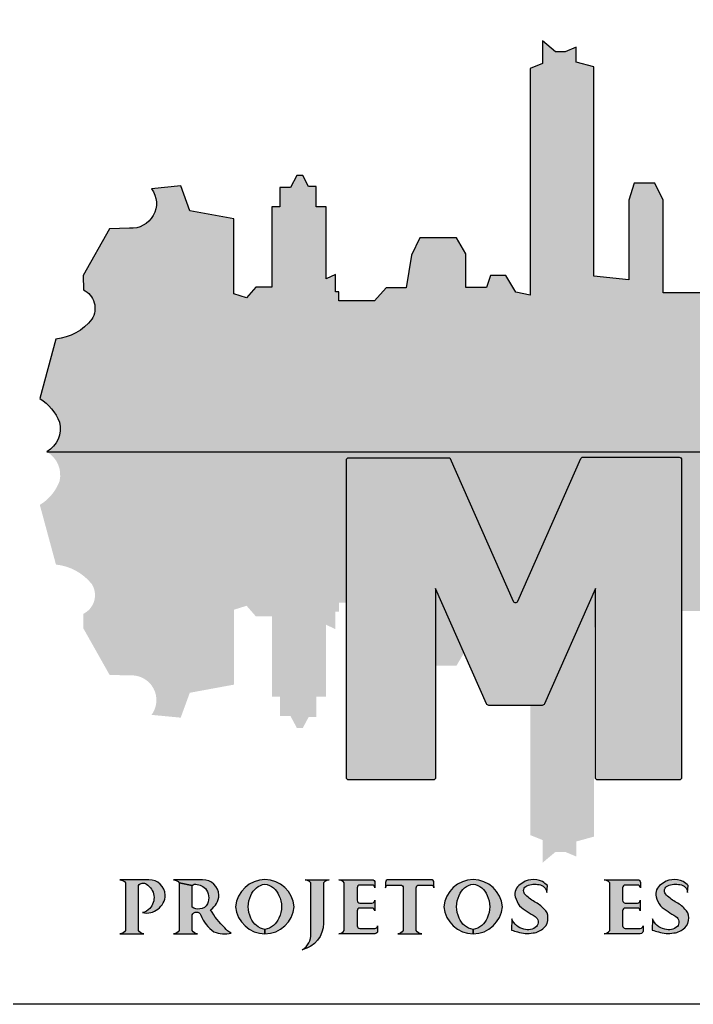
# Model space of a CAD drawing. Extents: x -1.9 to 86, y -1.6 to 60.9.
# Drawn here: x 70.339 to 72.332, y 7.039 to 9.951 of the extents above; entities that cross this region are included whole.
import ezdxf
from ezdxf.enums import TextEntityAlignment as Align

# ---------------------------------------------------------------- set-up
doc = ezdxf.new("R2010")
doc.units = 0
doc.header["$MEASUREMENT"] = 0
doc.layers.get('0').update_dxf_attribs({"linetype": 'CONTINUOUS'})
for name, color, linetype in [('ARQ_CAR', 7, 'CONTINUOUS'), ('ARQ_CAR-TXT', 7, 'CONTINUOUS'), ('ARQ_TXT-2', 2, 'CONTINUOUS'), ('ARQ_TXT-4', 4, 'CONTINUOUS'), ('ARQ_VISTA 0', 251, 'CONTINUOUS'), ('H7', 1, 'CONTINUOUS'), ('ver', 20, 'CONTINUOUS')]:
    doc.layers.add(name, color=color, linetype=linetype)
doc.styles.add('01-MILLEU', font='GOTHIC.TTF')

# ---------------------------------------------------------------- blocks, each defined once
blk = doc.blocks.new('SELO METROCASA - EXECUTIVO')
at = {"layer": 'ARQ_CAR', "color": 5}
blk.add_lwpolyline([(0, 59.99999999994543), (-175, 59.99999999994542)], dxfattribs=at)
at = {"layer": 'ARQ_CAR-TXT', "color": 4, "style": '01-MILLEU'}
blk.add_attdef('ASSUNTO.DO.PROJETO', (-163.5403751093654, 18.20899999997266), '', height=3.691451246442872, dxfattribs=at)
at = {"layer": 'ARQ_TXT-2', "style": '01-MILLEU'}
for tag, p, height in [('DESCRIÇÃO.DA.REVISÃO_0', (-131.2403025830235, 156.4870554480729), 2), ('MC_XXX-XX', (-33.89999999985446, 82.80000000004092), 1.5), ('RESPONSÁVEL', (-33.99999999985448, 73.46000000005034), 1.5), ('COORDENADOR', (-33.99999999985448, 63.46000000005944), 1.5), ('XXX-XX', (-33.89999999985446, 51.19999999995453), 3.65), ('DISCIPLINA', (-33.89999999985446, 41.19999999996362), 3.65), ('OBRA', (-164.0087502187439, 39.31416704031011), 3), ('ENDEREÇO', (-164.0087502187439, 34.81416704031011), 3), ('ESCALA', (-155.5087502187439, 2.699999999999996), 2)]:
    blk.add_attdef(tag, p, '', height=height, dxfattribs=at)
for tag, p in [('N_REV0', (-169.7384224560608, 157.5440678589604)), ('R_DES', (-155.8362915799234, 157.4870554480729)), ('DATA_0', (-140.1637954612883, 157.4870554480729))]:
    blk.add_attdef(tag, text='', height=2, dxfattribs=at).set_placement(p, align=Align.MIDDLE_CENTER)
blk.add_attdef('DCP', text='', height=3.237200152157276, dxfattribs=at).set_placement((-23.61815879345405, 17.17673637628295), align=Align.MIDDLE_LEFT)
blk.add_attdef('DES', text='', height=2.988184755837485, dxfattribs=at).set_placement((-19.84147915505966, 12.19339888899008), align=Align.MIDDLE)
at = {"layer": 'ARQ_TXT-4', "style": '01-MILLEU'}
blk.add_attdef('CLIENTE', (-164.5087502187439, 45.79695220924827), '', height=5, dxfattribs=at)
at = {"layer": 'ARQ_VISTA 0', "style": '01-MILLEU'}
blk.add_attdef('LOGO', (-164.5087502187439, 77.38317315033532), '', height=5, dxfattribs=at)

msp = doc.modelspace()

# ---------------------------------------------------------------- hatches: boundary and pattern name
h = msp.add_hatch(color=256)
h.set_gradient(color1=(255, 255, 255), color2=(91, 91, 91), tint=1, name='CURVED')
h.paths.add_polyline_path([(71.65370506667804, 8.078750033687825), (71.56953260768213, 8.269064685329582), (71.56953260768213, 8.040506482971765), (71.63128575641812, 8.040506482971765)], flags=17)
edge = h.paths.add_edge_path()
edge.add_line((72.04249398268539, 8.154641029698737), (72.04249398268539, 8.269064685329809))
edge.add_line((72.04249398268539, 8.269064685329582), (71.89159603922653, 7.927883141088628))
edge.add_arc((71.8847963092413, 7.930890529056128), 0.007435099881939786, 270, 336.1411279704151, ccw=False)
edge.add_line((71.8847963092413, 7.923455429173615), (71.84989900765649, 7.923455429173615))
edge.add_line((71.84989900765603, 7.923455429173615), (71.84989900765603, 7.53961554386116))
edge.add_line((71.84989900765603, 7.539615543861615), (71.88629438548568, 7.525169688075508))
edge.add_line((71.88629438548614, 7.525169688075508), (71.88629438548614, 7.458066133708385))
edge.add_line((71.88629438548614, 7.458066133708613), (71.92460966462303, 7.490129077722727))
edge.add_line((71.92460966462349, 7.490129077722045), (71.9530842105365, 7.490129077722045))
edge.add_line((71.95308421053605, 7.490129077722045), (71.98588404153278, 7.476439257413645))
edge.add_line((71.98588404153278, 7.476439257413872), (71.98588404153278, 7.52075095056513))
edge.add_line((71.98588404153278, 7.520750950564903), (72.03806601676396, 7.535161279088257))
edge.add_line((72.03806601676305, 7.535161279088712), (72.03806601676305, 8.15349669948047))
edge.add_line((72.03806601676305, 8.15349669948047), (72.04249398268493, 8.154641029698737))
edge = h.paths.add_edge_path(flags=17)
edge.add_arc((72.83558751000291, 8.002491725828364), 0.1014001564731682, 28.79111662675934, 64.88071122991677)
edge.add_line((72.8786323084665, 8.094302057807013), (72.88986045471992, 8.051327846323616))
edge.add_line((72.88986045471901, 8.051327846323616), (72.92445271729875, 8.051327846323616))
edge = h.paths.add_edge_path()
edge.add_line((72.3935006539169, 8.20277016626757), (72.3935006539169, 8.649383009992349))
edge.add_line((72.3935006539169, 8.649383009992349), (72.65933297553292, 8.459017973550331))
edge.add_line((72.65933297553292, 8.459017973550559), (72.65933297553292, 8.299227389865578))
edge.add_arc((72.66676807541498, 8.299227389865578), 0.007435099881940207, 180, 270)
edge.add_line((72.66676807541498, 8.291792289983746), (72.78904465758805, 8.291792289983746))
edge.add_arc((72.79022595421301, 8.379475778725705), 0.08769144576129384, 269.2281418382186, 450.3257853274533)
edge.add_line((72.78972734100452, 8.467165806919198), (72.66676807541589, 8.467165806919198))
edge.add_arc((72.66676807541498, 8.459730707037366), 0.007435099881940207, 90, 180)
edge.add_line((72.65933297553292, 8.459730707037366), (72.3935006539169, 8.650095743479383))
edge.add_arc((72.40093575379987, 8.650095743479383), 0.007435099881940207, 90, 180, ccw=False)
edge.add_line((72.40093575379987, 8.657530843360988), (72.88036943452616, 8.657530843360988))
edge.add_arc((72.88327499698843, 8.313719664193755), 0.3438234564622648, 56.65671037308363, 90.4841974699915, ccw=False)
edge.add_arc((72.92928575893356, 8.426598486547633), 0.2254746008920237, -4.873497589609713, 50.6468058414215, ccw=False)
edge.add_arc((72.94173759853138, 8.422984804238482), 0.2127759682980724, 297.7002908840801, 355.8112263864524, ccw=False)
edge.add_arc((73.27180748671671, 8.62392025791975), 0.4527803385749835, 239.3003060874027, 247.7311382111136)
edge.add_arc((72.9770617712189, 8.001232085458938), 0.2380208373245867, 22.985379362345725, 58.83885732105989, ccw=False)
edge.add_line((73.1961848321931, 8.094178323414567), (73.23196479210955, 8.094178323414567))
edge.add_line((73.2319647921091, 8.094178323414567), (73.2445683242855, 8.191200540737341))
edge.add_line((73.2445683242855, 8.191200540737569), (73.30151766366643, 8.19863509944345))
edge.add_line((73.30151766366689, 8.198635099443678), (73.30151766366689, 8.12311738642326))
edge.add_line((73.30151766366689, 8.123117386423488), (73.34835486676693, 8.013196583083086))
edge.add_line((73.34835486676647, 8.013196583082859), (73.41348244092441, 8.124241175600005))
edge.add_line((73.41348244092532, 8.124241175600233), (73.41348244092532, 8.249644968037742))
edge.add_line((73.41348244092532, 8.249644968037288), (73.52745571633213, 8.249644968037288))
edge.add_line((73.52745571633167, 8.249644968037288), (73.52745571633167, 8.03033336899513))
edge.add_line((73.52745571633167, 8.030333368995358), (73.65310914288429, 8.021313549888433))
edge.add_line((73.65310914288429, 8.021313549888433), (73.65310914288429, 8.204125512179658))
edge.add_line((73.65310914288429, 8.204125512180113), (73.77453350082178, 8.204125512180113))
edge.add_line((73.77453350082178, 8.204125512180113), (73.77453350082178, 8.158972222516482))
edge.add_line((73.77453350082178, 8.158972222516255), (73.81180863537529, 8.158972222516255))
edge.add_line((73.81180863537574, 8.158972222516255), (73.81180863537574, 8.201497370605708))
edge.add_line((73.81180863537574, 8.20149737060548), (73.88824147953446, 8.20149737060548))
edge.add_line((73.88824147953446, 8.20149737060548), (73.90268030371234, 8.283490515721965))
edge.add_line((73.90268030371234, 8.283490515722193), (73.96271517155546, 8.283490515722193))
edge.add_line((73.96271517155455, 8.283490515722193), (73.97139949175252, 8.232920276475639))
edge.add_line((73.97139949175343, 8.232920276475639), (73.98461473291817, 8.232920276475639))
edge.add_line((73.98461473291727, 8.232920276475639), (73.97781835146779, 8.285377456777283))
edge.add_line((73.9778183514687, 8.285377456777738), (74.07439030918803, 8.343304740702493))
edge.add_line((74.07439030918758, 8.343304740702266), (74.10061639341038, 8.424856395258772))
edge.add_line((74.10061639341038, 8.424856395258772), (74.10061639341038, 8.55715307881475))
edge.add_arc((74.12838214469647, 8.615272088791258), 0.06441083965582263, 115.5479368449065, 244.4643475700548, ccw=False)
edge.add_line((74.10060393312969, 8.673385144357795), (70.41904143312976, 8.673385144357795))
edge.add_arc((70.3793411286616, 8.604708459776717), 0.07932591745437188, -13.735721130798993, 59.9688479829353, ccw=False)
edge.add_arc((70.32476759506798, 8.636675853096918), 0.1410943101645076, 301.3760795084615, 338.8959344118896, ccw=False)
edge.add_line((70.39822880429037, 8.51621401224908), (70.44597717569567, 8.339879069559188))
edge.add_arc((70.43018065184614, 8.184672805335381), 0.1560080594711831, 38.356784728823584, 84.1885831267299, ccw=False)
edge.add_arc((70.49996393748879, 8.249437164703991), 0.06155306664482096, -63.662093375288975, 31.375701434723908, ccw=False)
edge.add_line((70.5272728298738, 8.194273731072386), (70.52674883795734, 8.151775077890775))
edge.add_line((70.52674883795689, 8.151775077891003), (70.6046741926335, 8.013554045371862))
edge.add_line((70.60467419263486, 8.013554045371635), (70.6639413091726, 8.011908569271341))
edge.add_arc((70.67012157736153, 7.938972363115923), 0.0731975811294393, -36.624065952300384, 94.84340274656921, ccw=False)
edge.add_line((70.72886753840484, 7.895305465535799), (70.81514573681815, 7.887066425084882))
edge.add_line((70.81514573681861, 7.887066425085337), (70.84207331006164, 7.960668457739089))
edge.add_line((70.84207331006164, 7.960668457739089), (70.97255901482148, 7.984715323614878))
edge.add_line((70.97255901482148, 7.984715323614651), (70.97255901482148, 8.206212095649121))
edge.add_line((70.97255901482148, 8.206212095649803), (71.01016067473128, 8.217935216472156))
edge.add_line((71.01016067473219, 8.217935216471474), (71.03772801322393, 8.186545046045254))
edge.add_line((71.03772801322256, 8.186545046045254), (71.08518575478101, 8.186545046045254))
edge.add_line((71.08518575478192, 8.186545046045254), (71.08518575478192, 7.949257199498575))
edge.add_line((71.08518575478192, 7.949257199498575), (71.10886837399093, 7.949257199498575))
edge.add_line((71.10886837399048, 7.949257199498575), (71.10886837399048, 7.891596068965569))
edge.add_line((71.10886837399048, 7.891596068965569), (71.14016703003571, 7.891596068965569))
edge.add_line((71.14016703003571, 7.891596068965569), (71.15916986506326, 7.856402565477552))
edge.add_line((71.15916986506372, 7.856402565477552), (71.17649592595907, 7.856402565477552))
edge.add_line((71.17649592595862, 7.856402565477552), (71.19382198685398, 7.888802936375001))
edge.add_line((71.19382198685534, 7.888802936374773), (71.21617820510991, 7.888802936374773))
edge.add_line((71.21617820510946, 7.888802936374773), (71.21617820510946, 7.949257199498348))
edge.add_line((71.21617820510946, 7.949257199498575), (71.24524127233698, 7.949257199498575))
edge.add_line((71.24524127233698, 7.949257199498575), (71.24524127233698, 8.161887757201399))
edge.add_line((71.24524127233698, 8.161887757201626), (71.27306169479797, 8.148910069651734))
edge.add_line((71.27306169479752, 8.148910069651507), (71.27306169479752, 8.200119471177018))
edge.add_line((71.27306169479752, 8.200119471177018), (71.2835893938014, 8.200119471177018))
edge.add_line((71.28358939380186, 8.200119471177018), (71.28358939380186, 8.226806412283864))
edge.add_line((71.28358939380186, 8.226806412283864), (71.30545570024478, 8.226806412283864))
edge.add_line((71.30545570024432, 8.226806412283864), (71.30545570024432, 8.648529368911355))
edge.add_arc((71.31289080012638, 8.648529368911582), 0.007435099881940207, 90, 180, ccw=False)
edge.add_line((71.31289080012638, 8.655964468793641), (71.61154992817873, 8.655964468793641))
edge.add_line((71.61154992817919, 8.655964468793641), (71.79921356519898, 8.231655376114773))
edge.add_arc((71.8060132951833, 8.234662764081818), 0.007435099881939786, 203.8588720295849, 336.141127970415)
edge.add_line((71.81281302516899, 8.231655376114773), (71.99921114848038, 8.653103131446883))
edge.add_arc((72.00601087846562, 8.650095743479383), 0.007435099881939786, 90, 156.1411279704151, ccw=False)
edge.add_line((72.00601087846562, 8.657530843360988), (72.29028717588525, 8.657530843360988))
edge.add_arc((72.29028717588389, 8.650095743479383), 0.007435099881940207, 0, 90, ccw=False)
edge.add_line((72.2977222757664, 8.650095743479383), (72.2977222757664, 8.202770166267797))
edge.add_line((72.2977222757664, 8.20277016626757), (72.39350065391781, 8.20277016626757))
h.paths.add_polyline_path([(72.66788339725562, 7.702853352950129), (72.52923106390753, 7.702853352950129), (72.52923106390753, 7.554559766672824), (72.58329580716017, 7.610294268530666), (72.58329580716017, 7.395393688440905), (72.59802666399818, 7.395393688440905), (72.59802666399818, 7.627573710909033)])
edge = h.paths.add_edge_path()
edge.add_line((72.52923106390753, 7.811529459638464), (72.65933297553337, 7.908572182204139))
edge.add_arc((72.66676807541498, 7.908572182203912), 0.007435099881940207, 180, 270)
edge.add_line((72.66676807541498, 7.90113708232208), (72.78627624738382, 7.90113708232208))
edge.add_line((72.78627624738428, 7.90113708232208), (72.78627624738428, 8.103737784671935))
edge.add_line((72.78627624738428, 8.103737784671935), (72.66676807541543, 8.103737784671935))
edge.add_arc((72.66676807541498, 8.096302684789876), 0.007435099881940207, 90, 180)
edge.add_line((72.65933297553292, 8.096302684789876), (72.65933297553292, 7.909284915690492))
edge.add_line((72.65933297553292, 7.909284915690947), (72.52923106390753, 7.812242193125499))
edge.add_line((72.52923106390753, 7.812242193125044), (72.52923106390753, 7.811529459638237))
h = msp.add_hatch(color=256)
edge = h.paths.add_edge_path()
edge.add_line((70.68990831890787, 7.25724527984427), (70.68990831890787, 7.391122405856109))
edge.add_arc((70.70334579048236, 7.381068499546984), 0.01678233220943834, 52.23780109062079, 143.1961912655778, ccw=False)
edge.add_arc((70.68987407788731, 7.354473884920814), 0.04640038820186865, -43.55765683879042, 59.21439804990871, ccw=False)
edge.add_arc((70.69488339123953, 7.347775994296413), 0.03818057150198945, 281.3089670263598, 318.54672783138466, ccw=False)
edge.add_arc((70.71385219833361, 7.364983982770553), 0.05584038702270727, 258.1345068717014, 357.1471711083545)
edge.add_arc((70.72116158174407, 7.359078274816909), 0.04856254654383576, 3.691298735123939, 90.13147907046823)
edge.add_line((70.72105014329381, 7.407640693499403), (70.63540107399476, 7.407640693499175))
edge.add_arc((70.63414340754461, 7.386153771581618), 0.02152369713573861, 34.655698504222926, 86.6502015409933, ccw=False)
edge.add_line((70.6518484557001, 7.39839308562297), (70.6518484557001, 7.25724527984427))
edge.add_arc((70.63414340754485, 7.269484593885743), 0.02152369713560756, 273.3497984583823, 325.3443014951605, ccw=False)
edge.add_line((70.63540107399476, 7.247997671968292), (70.70635570061276, 7.24799767196761))
edge.add_arc((70.70761336706359, 7.269484593884918), 0.02152369713552932, 214.6556985023364, 266.65020153914173, ccw=False)
h = msp.add_hatch(color=256)
edge = h.paths.add_edge_path()
edge.add_line((70.87987110473122, 7.407640693499403), (70.79422203543217, 7.407640693499175))
edge.add_arc((70.79296436898203, 7.386153771581618), 0.02152369713573861, 34.655698504222926, 86.6502015409933, ccw=False)
edge.add_line((70.81066941713752, 7.39839308562297), (70.84872928034528, 7.391122405856109))
edge.add_arc((70.8618275738445, 7.37297963161074), 0.02237689768287952, 107.0177635530033, 125.8276453534423, ccw=False)
edge.add_arc((70.85570318800977, 7.344875380310881), 0.04950317675191242, 48.669566149886805, 90.49146809964179, ccw=False)
edge.add_arc((70.85387255371417, 7.354610827292959), 0.04409767351900432, -24.361826704197313, 38.47627495216648, ccw=False)
edge.add_arc((70.87165438881546, 7.346309593606051), 0.02447597113560576, 271.17540168531303, 336.1698382980299, ccw=False)
edge.add_arc((70.86523145713984, 7.348424764886033), 0.02747309181133218, 233.0823244673145, 284.59975714764164, ccw=False)
edge.add_line((70.84872928034528, 7.326460044657566), (70.84872928034528, 7.391051511917581))
edge.add_line((70.84872928034528, 7.391051511917581), (70.81066941713752, 7.398136854673581))
edge.add_line((70.81066941713752, 7.398136854673581), (70.81066941713752, 7.25724527984427))
edge.add_arc((70.79296436898227, 7.269484593885743), 0.02152369713560756, 273.3497984583823, 325.3443014951605, ccw=False)
edge.add_line((70.79422203543217, 7.247997671968292), (70.86517666205017, 7.24799767196761))
edge.add_arc((70.866434328501, 7.269484593884918), 0.02152369713552932, 214.6556985023364, 266.65020153914173, ccw=False)
edge.add_line((70.84872928034528, 7.25724527984427), (70.84872928034528, 7.303470153211052))
edge.add_arc((70.86152092271114, 7.298503191680879), 0.01372212888943143, 19.54283954424352, 158.7789379518592, ccw=False)
edge.add_arc((70.97122701157613, 7.339684936308316), 0.1034612886279758, 200.712178612823, 236.2136212336612)
edge.add_arc((70.94511956083234, 7.332316646317977), 0.08466870372986342, 248.2117071130926, 283.3209701308821)
edge.add_arc((70.98330689957298, 7.291958896111446), 0.04599648701016622, 215.290149805934, 246.0399279732793, ccw=False)
edge.add_arc((71.10199488732002, 7.431691557430241), 0.2281797658812865, 209.7042529031171, 226.788900413876, ccw=False)
edge.add_arc((70.87267315976848, 7.36498398277233), 0.05584038702578141, 303.8768631542158, 357.1471711066864)
edge.add_arc((70.87998254318171, 7.359078274816667), 0.04856254654407822, 3.691298735391107, 90.13147907073586)
h = msp.add_hatch(color=256)
edge = h.paths.add_edge_path()
edge.add_arc((71.08729120625526, 7.328163421320269), 0.07207826936000765, 152.7993499205379, 180.2736399391008, ccw=False)
edge.add_arc((71.07227824156729, 7.343030885708998), 0.05231764032332598, 98.6296822143151, 159.7826077343845, ccw=False)
edge.add_arc((71.05657797395217, 7.34303088572468), 0.05231764030963929, 20.21739224991171, 81.37031776998248, ccw=False)
edge.add_arc((71.04156500925541, 7.328163421321484), 0.07207826935911633, -0.27363994205961717, 27.200650076502995, ccw=False)
edge.add_arc((71.04156500925524, 7.327474944144193), 0.07207826935925377, -27.20065008195371, 0.2736399366191904, ccw=False)
edge.add_arc((71.05657797395112, 7.31260747973991), 0.05231764030939539, 278.7651917856339, 339.78260774406147, ccw=False)
edge.add_line((71.06455042067373, 7.260900849789792), (71.06463438753153, 7.247318679798823))
edge.add_arc((71.06252894145055, 7.336564336767587), 0.08927048891422837, 271.3514472975588, 354.3781498217096)
edge.add_arc((71.06252894145288, 7.319074028698495), 0.0892704889120442, 5.621850179325933, 88.78098098363274)
edge.add_arc((71.06632727406836, 7.319074028692569), 0.08927048891816625, 91.21901902190343, 174.3781498261807)
edge.add_arc((71.06632727405115, 7.336564336755131), 0.08927048890182117, 185.621850179985, 268.7809809842502)
edge.add_line((71.06442810774897, 7.247314051847312), (71.0644281077476, 7.260882138883076))
edge.add_arc((71.07227824155838, 7.312607479739555), 0.05231764030960623, 200.2173922530445, 261.37031777312535, ccw=False)
edge.add_arc((71.08729120625476, 7.327474944143674), 0.07207826935951013, 179.7263600609834, 207.2006500795586, ccw=False)
h = msp.add_hatch(color=256)
edge = h.paths.add_edge_path()
edge.add_line((71.20003061439328, 7.247997671968065), (71.20003061439374, 7.39839308562297))
edge.add_arc((71.18232556623825, 7.386153771581618), 0.02152369713574113, 34.6556985042229, 86.65020154099327)
edge.add_line((71.18358323268839, 7.407640693499175), (71.2545378593064, 7.407640693499175))
edge.add_arc((71.25579552575677, 7.386153771582087), 0.02152369713528817, 93.34979845968321, 145.3443014964501)
edge.add_line((71.2380904776015, 7.39839308562297), (71.2380904776015, 7.279228477366146))
edge.add_arc((71.15600327774156, 7.280696731225902), 0.08210032978157063, 283.4256510248209, 358.9752874989979, ccw=False)
edge.add_arc((71.15061491173117, 7.243971096659365), 0.04957948142434623, 299.5486000667814, 364.6583815552416)
h = msp.add_hatch(color=256)
edge = h.paths.add_edge_path()
edge.add_line((71.33737967024044, 7.383946215629081), (71.33737967024044, 7.346810354177038))
edge.add_arc((71.34543291976226, 7.346810354176924), 0.008053249521822181, 179.9999999991912, 269.9999999991912)
edge.add_line((71.34543291976215, 7.338757104655102), (71.38132033871952, 7.338757104655102))
edge.add_arc((71.3813203387194, 7.346810354176924), 0.008053249521822181, 270.0000000008088, 360.0000000008088)
edge.add_line((71.38937358824123, 7.346810354177038), (71.38937358824123, 7.315780681103902))
edge.add_arc((71.38132033871943, 7.315780681104044), 0.00805324952179376, 359.9999999990395, 449.9999999993934)
edge.add_line((71.38132033871952, 7.323833930625838), (71.34543291976215, 7.323833930625838))
edge.add_arc((71.34543291976223, 7.315780681104044), 0.008053249521800865, 90.00000000060663, 180.0000000009605)
edge.add_line((71.33737967024044, 7.315780681103902), (71.33737967024044, 7.271692149838387))
edge.add_arc((71.34543291976223, 7.271692149838259), 0.00805324952179376, 179.9999999990395, 269.9999999993934)
edge.add_line((71.34543291976215, 7.263638900316451), (71.38986565021887, 7.263638900316451))
edge.add_arc((71.38986565021901, 7.271692149838486), 0.008053249522028239, 269.9999999989889, 359.9999999993428)
edge.add_line((71.39791889974103, 7.271692149838387), (71.39791889974103, 7.256050921489773))
edge.add_arc((71.389865650219, 7.25605092148988), 0.008053249522035344, 269.99999999909005, 359.99999999928593, ccw=False)
edge.add_line((71.38986565021887, 7.247997671967838), (71.28287242532778, 7.247997671968292))
edge.add_arc((71.28161475887788, 7.269484593884577), 0.02152369713445302, 273.3497984585628, 325.34430149533)
edge.add_line((71.29931980703222, 7.257245279843815), (71.29931980703267, 7.39839308562297))
edge.add_arc((71.28161475887741, 7.386153771582087), 0.02152369713528894, 34.65569850354603, 86.65020154031652)
edge.add_line((71.28287242532778, 7.407640693499175), (71.38206794697871, 7.407640693499403))
edge.add_arc((71.3820679469785, 7.399587443977481), 0.008053249521926098, -1.6872263586265035e-09, 89.99999999848342, ccw=False)
edge.add_line((71.39012119650042, 7.399587443977239), (71.39012119650042, 7.383946215629081))
edge.add_arc((71.3820679469786, 7.383946215629194), 0.008053249521822181, 359.9999999991911, 449.9999999991912)
edge.add_line((71.38206794697871, 7.391999465151017), (71.34543291976215, 7.391999465151017))
edge.add_arc((71.34543291976226, 7.383946215629194), 0.008053249521822181, 90.00000000080884, 180.0000000008088)
h = msp.add_hatch(color=256)
edge = h.paths.add_edge_path()
edge.add_line((71.42931545898008, 7.391999465151017), (71.46595048619619, 7.391999465151017))
edge.add_arc((71.46595048619562, 7.383946215629649), 0.008053249521367434, -4.044181878271047e-09, 89.99999999595582, ccw=False)
edge.add_line((71.47400373571699, 7.383946215629081), (71.47400373571699, 7.257245279844042))
edge.add_arc((71.45629868756235, 7.269484593884812), 0.02152369713470591, 273.34979845931986, 325.344301495772, ccw=False)
edge.add_line((71.45755635401255, 7.247997671968292), (71.5285109806301, 7.247997671968292))
edge.add_arc((71.52976864707962, 7.269484593885636), 0.0215236971354875, 214.6556985061924, 266.65020154262146, ccw=False)
edge.add_line((71.51206359892475, 7.257245279843815), (71.51206359892521, 7.383946215629081))
edge.add_arc((71.52011684844726, 7.383946215628967), 0.008053249522049555, 89.99999999919117, 179.9999999991912, ccw=False)
edge.add_line((71.52011684844737, 7.391999465151017), (71.55675187566348, 7.391999465151017))
edge.add_arc((71.55675187566337, 7.383946215629194), 0.008053249521822181, -8.088250069704372e-10, 89.99999999919117, ccw=False)
edge.add_line((71.56480512518519, 7.383946215629081), (71.56480512518519, 7.399587443977239))
edge.add_arc((71.55675187566347, 7.39958744397768), 0.008053249521722705, 359.9999999968657, 449.9999999998989)
edge.add_line((71.55675187566348, 7.407640693499403), (71.42931545897918, 7.407640693499403))
edge.add_arc((71.42931545897896, 7.399587443977452), 0.008053249521950967, 89.99999999848343, 180.0000000015103)
edge.add_line((71.42126220945701, 7.399587443977239), (71.42126220945747, 7.383946215629081))
edge.add_arc((71.42931545897974, 7.38394621562874), 0.008053249522276928, 89.99999999757352, 179.9999999975735, ccw=False)
h = msp.add_hatch(color=256)
edge = h.paths.add_edge_path()
edge.add_arc((71.70361641193836, 7.328163421320269), 0.07207826936000765, 152.7993499205379, 180.2736399391008, ccw=False)
edge.add_arc((71.68860344725016, 7.343030885709382), 0.0523176403229797, 98.6296822146245, 159.7826077346937, ccw=False)
edge.add_arc((71.67290317963504, 7.343030885724296), 0.0523176403099854, 20.217392250220826, 81.37031777029188, ccw=False)
edge.add_arc((71.6578902149385, 7.328163421321484), 0.07207826935911633, -0.27363994205961717, 27.200650076502995, ccw=False)
edge.add_arc((71.6578902149381, 7.327474944145123), 0.0720782693594767, -27.20065008269438, 0.27363993587840696, ccw=False)
edge.add_arc((71.67290317963376, 7.31260747973991), 0.05231764030939539, 278.7651917856339, 339.78260774406147, ccw=False)
edge.add_line((71.68087562635637, 7.260900849789792), (71.68095959321462, 7.247318679798823))
edge.add_arc((71.67885414713365, 7.336564336767587), 0.08927048891422837, 271.3514472975588, 354.3781498217096)
edge.add_arc((71.67885414713598, 7.319074028698495), 0.0892704889120442, 5.621850179325933, 88.78098098363274)
edge.add_arc((71.68265247975145, 7.319074028692569), 0.08927048891816625, 91.21901902190343, 174.3781498261807)
edge.add_arc((71.68265247973424, 7.336564336755131), 0.08927048890182117, 185.621850179985, 268.7809809842502)
edge.add_line((71.68075331343206, 7.247314051847312), (71.6807533134307, 7.260882138883076))
edge.add_arc((71.68860344724148, 7.312607479739555), 0.05231764030960623, 200.2173922530445, 261.37031777312535, ccw=False)
edge.add_arc((71.70361641193786, 7.327474944143674), 0.07207826935951013, 179.7263600609834, 207.2006500795586, ccw=False)
h = msp.add_hatch(color=256)
edge = h.paths.add_edge_path()
edge.add_line((71.89854035045627, 7.369787324660152), (71.90070512329575, 7.390869310799658))
edge.add_arc((71.55275931646143, 6.947030516327416), 0.5639673394551878, 51.90545741660608, 53.79986816067063)
edge.add_arc((71.85939482338603, 7.349345447719472), 0.05903891168633463, 63.38628239161844, 131.4851206111744)
edge.add_arc((71.83806734633968, 7.364904472530128), 0.03373530265542007, 121.8087769260339, 193.1985737774188)
edge.add_arc((71.91052622515015, 7.390963204406503), 0.1105828393868065, 197.7764633617886, 213.3353108128101)
edge.add_arc((72.06109074944764, 7.638676702306761), 0.3926676846567444, 231.7769635887446, 239.9221715820271)
edge.add_arc((71.85213327265245, 7.282013761839409), 0.02079664085062882, -38.712236674064286, 54.21108590948859, ccw=False)
edge.add_arc((71.84230326199138, 7.300940941664408), 0.041215907108279, 253.812535619783, 309.2141784595805, ccw=False)
edge.add_arc((71.84062001087862, 7.309068122834397), 0.04870659061163336, 200.8696015593304, 258.3842193008424, ccw=False)
edge.add_line((71.79510888378772, 7.291716774762122), (71.79420948130527, 7.258732356869146))
edge.add_arc((71.86009441448711, 7.457011946773292), 0.2089392739360612, 251.6192309193871, 256.8096045760934)
edge.add_arc((71.84177115495602, 7.339622592299811), 0.09090718661694704, 251.1614880014539, 280.3260857454392)
edge.add_arc((71.85081729155391, 7.307985410744038), 0.05825044063866278, 277.1487196684477, 312.4295212040115)
edge.add_arc((71.86537558162456, 7.292171008670934), 0.03675555759519882, 312.3112323815199, 364.540432953146)
edge.add_arc((71.87257831360323, 7.297610852045992), 0.02954601180213302, 355.0874483459741, 412.5658796804451)
edge.add_arc((71.81998203078417, 7.258134855653559), 0.09454732600309719, 41.7335603114482, 63.49005313488939)
edge.add_arc((71.9182956754762, 7.444094146463449), 0.115849024366226, 222.6376608948237, 241.0297257931955, ccw=False)
edge.add_arc((71.8465069732799, 7.374872852824453), 0.01631220399906934, 114.49888019734021, 214.5461645920719, ccw=False)
edge.add_arc((71.8635283999678, 7.332542714797235), 0.06192411819836283, 78.39844071813712, 112.58852344855899, ccw=False)
edge.add_arc((71.87306577259275, 7.367773516836813), 0.02559482696772588, 5.006828761117902, 83.45846445024068, ccw=False)
edge.add_arc((71.89797887144515, 7.369956122571097), 0.0005863031764130414, -16.73239892925318, 5.006828676569114, ccw=False)
h = msp.add_hatch(color=256)
edge = h.paths.add_edge_path()
edge.add_line((72.12303848836117, 7.383946215629081), (72.12303848836117, 7.346810354177038))
edge.add_arc((72.13109173788322, 7.346810354177151), 0.008053249522049555, 180.0000000008088, 270.0000000008088)
edge.add_line((72.13109173788334, 7.338757104655102), (72.16697915684026, 7.338757104655102))
edge.add_arc((72.16697915684037, 7.346810354177151), 0.008053249522049555, 269.9999999991912, 359.9999999991911)
edge.add_line((72.17503240636242, 7.346810354177038), (72.17503240636242, 7.315780681103902))
edge.add_arc((72.1669791568404, 7.315780681103817), 0.008053249522021133, 6.571810516343025e-10, 90.00000000101105)
edge.add_line((72.16697915684026, 7.323833930625838), (72.13109173788334, 7.323833930625838))
edge.add_arc((72.1310917378832, 7.315780681103817), 0.008053249522028239, 89.99999999898895, 179.9999999993428)
edge.add_line((72.12303848836117, 7.315780681103902), (72.12303848836117, 7.271692149838387))
edge.add_arc((72.1310917378832, 7.271692149838486), 0.008053249522021133, 180.0000000006572, 270.0000000010111)
edge.add_line((72.13109173788334, 7.263638900316451), (72.17552446834006, 7.263638900316451))
edge.add_arc((72.17552446833997, 7.271692149838259), 0.008053249521800865, 270.0000000006066, 360.0000000009605)
edge.add_line((72.18357771786177, 7.271692149838387), (72.18357771786177, 7.256050921489773))
edge.add_arc((72.17552446833996, 7.256050921489653), 0.00805324952180797, -89.9999999992923, 9.036966730491258e-10, ccw=False)
edge.add_line((72.17552446834006, 7.247997671967838), (72.06853124344852, 7.247997671968292))
edge.add_arc((72.06727357699884, 7.269484593885046), 0.02152369713490523, 273.3497984578861, 325.3443014946531)
edge.add_line((72.08497862515341, 7.257245279843815), (72.08497862515387, 7.39839308562297))
edge.add_arc((72.06727357699837, 7.386153771581618), 0.02152369713574113, 34.6556985042229, 86.65020154099327)
edge.add_line((72.06853124344852, 7.407640693499175), (72.16772676509945, 7.407640693499403))
edge.add_arc((72.16772676509946, 7.399587443977254), 0.008053249522153472, -6.95195012667682e-11, 90.00000000010112, ccw=False)
edge.add_line((72.17578001462161, 7.399587443977239), (72.17578001462161, 7.383946215629081))
edge.add_arc((72.16772676509956, 7.383946215628967), 0.008053249522049555, 8.0883821739321e-10, 90.00000000080884)
edge.add_line((72.16772676509945, 7.391999465151017), (72.13109173788334, 7.391999465151017))
edge.add_arc((72.13109173788322, 7.383946215628967), 0.008053249522049555, 89.99999999919116, 179.9999999991912)
h = msp.add_hatch(color=256)
edge = h.paths.add_edge_path()
edge.add_line((72.31532275679783, 7.369787324660152), (72.31748752963685, 7.390869310799658))
edge.add_arc((71.96954172280253, 6.947030516327416), 0.5639673394551878, 51.90545741660608, 53.79986816067063)
edge.add_arc((72.27617722972712, 7.349345447719472), 0.05903891168633463, 63.38628239161844, 131.4851206111744)
edge.add_arc((72.25484975268078, 7.364904472530128), 0.03373530265542007, 121.8087769260339, 193.1985737774188)
edge.add_arc((72.32730863149125, 7.390963204406503), 0.1105828393868065, 197.7764633617886, 213.3353108128101)
edge.add_arc((72.47787315578897, 7.638676702309958), 0.3926676846593942, 231.776963589007, 239.9221715822893)
edge.add_arc((72.268915678994, 7.282013761839409), 0.02079664085062882, -38.712236674064286, 54.21108590948859, ccw=False)
edge.add_arc((72.25908566833293, 7.300940941664408), 0.041215907108279, 253.812535619783, 309.2141784595805, ccw=False)
edge.add_arc((72.25740241722018, 7.309068122834397), 0.04870659061163336, 200.8696015593304, 258.3842193008424, ccw=False)
edge.add_line((72.21189129012927, 7.291716774762122), (72.21099188764683, 7.258732356869146))
edge.add_arc((72.27687682082843, 7.457011946768276), 0.208939273931229, 251.6192309190124, 256.8096045757187)
edge.add_arc((72.25855356129712, 7.339622592299811), 0.09090718661694704, 251.1614880014539, 280.3260857454392)
edge.add_arc((72.26759969789501, 7.307985410744038), 0.05825044063866278, 277.1487196684477, 312.4295212040115)
edge.add_arc((72.28215798796589, 7.292171008671396), 0.03675555759538861, 312.3112323807713, 364.5404329523975)
edge.add_arc((72.28936071994478, 7.297610852045992), 0.02954601180213302, 355.0874483459741, 412.5658796804451)
edge.add_arc((72.2367644371255, 7.258134855652379), 0.09454732600405438, 41.73356031189149, 63.49005313533269)
edge.add_arc((72.33507808181753, 7.444094146462049), 0.1158490243651076, 222.637660894389, 241.0297257927607, ccw=False)
edge.add_arc((72.26328937962145, 7.374872852824453), 0.01631220399906934, 114.49888019734021, 214.5461645920719, ccw=False)
edge.add_arc((72.28031080630913, 7.332542714797974), 0.06192411819759321, 78.39844071820562, 112.5885234486274, ccw=False)
edge.add_arc((72.28984817893385, 7.367773516836813), 0.02559482696772588, 5.006828761117902, 83.45846445024068, ccw=False)
edge.add_arc((72.31476127778647, 7.36995612256991), 0.0005863031762898633, -16.73239881205552, 5.006828793765976, ccw=False)
at = {"layer": 'H7'}
h = msp.add_hatch(color=256, dxfattribs=at)
edge = h.paths.add_edge_path()
edge.add_line((70.41904143312976, 8.673385144358932), (74.10060393312969, 8.673385144358932))
edge.add_arc((74.12838214469667, 8.731498199925483), 0.06441083965560965, 115.5356524296933, 244.4520631548349, ccw=False)
edge.add_line((74.10061639341038, 8.789617209901976), (74.10061639341038, 8.921913893457955))
edge.add_line((74.10061639341038, 8.921913893457955), (74.07439030918758, 9.003465548014233))
edge.add_line((74.07439030918758, 9.003465548014233), (73.9778183514687, 9.061392831938988))
edge.add_line((73.9778183514687, 9.061392831938988), (73.98461473291727, 9.11385001224086))
edge.add_line((73.98461473291727, 9.11385001224086), (73.97139949175343, 9.11385001224086))
edge.add_line((73.97139949175343, 9.11385001224086), (73.96271517155455, 9.063279772994306))
edge.add_line((73.96271517155455, 9.063279772994306), (73.90268030371234, 9.063279772994306))
edge.add_line((73.90268030371234, 9.063279772994306), (73.88824147953446, 9.145272918111019))
edge.add_line((73.88824147953446, 9.145272918111019), (73.81180863537574, 9.145272918111019))
edge.add_line((73.81180863537574, 9.145272918111019), (73.81180863537574, 9.187798066200472))
edge.add_line((73.81180863537574, 9.187798066200472), (73.77453350082178, 9.187798066200472))
edge.add_line((73.77453350082178, 9.187798066200472), (73.77453350082178, 9.142644776537068))
edge.add_line((73.77453350082178, 9.142644776537068), (73.65310914288429, 9.142644776537068))
edge.add_line((73.65310914288429, 9.142644776537068), (73.65310914288429, 9.325456738828294))
edge.add_line((73.65310914288429, 9.325456738828294), (73.52745571633167, 9.316436919721141))
edge.add_line((73.52745571633167, 9.316436919721141), (73.52745571633167, 9.097125320678984))
edge.add_line((73.52745571633167, 9.097125320678984), (73.41348244092532, 9.097125320678984))
edge.add_line((73.41348244092532, 9.097125320678984), (73.41348244092532, 9.222529113116266))
edge.add_line((73.41348244092532, 9.222529113116266), (73.34835486676647, 9.33357370563364))
edge.add_line((73.34835486676647, 9.33357370563364), (73.30151766366689, 9.223652902293466))
edge.add_line((73.30151766366689, 9.223652902293466), (73.30151766366689, 9.148135189272821))
edge.add_line((73.30151766366689, 9.148135189272821), (73.2445683242855, 9.155569747978703))
edge.add_line((73.2445683242855, 9.155569747978703), (73.2319647921091, 9.252591965301932))
edge.add_line((73.2319647921091, 9.252591965301932), (73.04131573833874, 9.252591965301932))
edge.add_line((73.04131573833874, 9.252591965301932), (73.00850600513249, 9.29544244239311))
edge.add_line((73.00850600513249, 9.29544244239311), (72.88986045471901, 9.29544244239311))
edge.add_line((72.88986045471901, 9.29544244239311), (72.87478838424803, 9.237756130749418))
edge.add_line((72.87478838424803, 9.237756130749418), (72.78627624738428, 9.237756130749418))
edge.add_line((72.78627624738428, 9.237756130749418), (72.78627624738428, 9.528938999018024))
edge.add_line((72.78627624738428, 9.528938999018024), (72.7745786848528, 9.528938999018024))
edge.add_line((72.7745786848528, 9.528938999018024), (72.59802666399818, 9.719196577807239))
edge.add_line((72.59802666399818, 9.719196577807239), (72.59802666399818, 9.951376600275594))
edge.add_line((72.59802666399818, 9.951376600275594), (72.58329580716017, 9.951376600275594))
edge.add_line((72.58329580716017, 9.951376600275594), (72.58329580716017, 9.736476020186288))
edge.add_line((72.58329580716017, 9.736476020186288), (72.52923106390753, 9.792210522043675))
edge.add_line((72.52923106390753, 9.792210522043675), (72.52923106390753, 9.331478582482774))
edge.add_line((72.52923106390753, 9.331478582482774), (72.48779691887066, 9.331478582482774))
edge.add_line((72.48779691887066, 9.331478582482774), (72.48779691887066, 9.290973944818475))
edge.add_line((72.48779691887066, 9.290973944818475), (72.45016670759068, 9.290973944818475))
edge.add_line((72.45016670759068, 9.290973944818475), (72.45016670759068, 9.231374306695002))
edge.add_line((72.45016670759068, 9.231374306695002), (72.4252728831294, 9.231374306695002))
edge.add_line((72.4252728831294, 9.231374306695002), (72.4252728831294, 9.164831032040425))
edge.add_line((72.4252728831294, 9.164831032040425), (72.39632657945512, 9.164831032040425))
edge.add_line((72.39632657945512, 9.164831032040425), (72.39632657945512, 9.144000122448702))
edge.add_line((72.39632657945512, 9.144000122448702), (72.24291123599559, 9.144000122448702))
edge.add_line((72.24291123599559, 9.144000122448702), (72.24291123599559, 9.417695530468123))
edge.add_line((72.24291123599559, 9.417695530468123), (72.21800090785209, 9.468126288258205))
edge.add_line((72.21800090785209, 9.468126288258205), (72.15758695042459, 9.468126288258205))
edge.add_line((72.15758695042459, 9.468126288258205), (72.14195598274827, 9.417206195797704))
edge.add_line((72.14195598274827, 9.417206195797704), (72.14195598274827, 9.182279461568683))
edge.add_line((72.14195598274827, 9.182279461568683), (72.03806601676305, 9.193273589236483))
edge.add_line((72.03806601676305, 9.193273589236483), (72.03806601676305, 9.811609009627787))
edge.add_line((72.03806601676305, 9.811609009627787), (71.98588404153278, 9.826019338151596))
edge.add_line((71.98588404153278, 9.826019338151596), (71.98588404153278, 9.870331031302854))
edge.add_line((71.98588404153278, 9.870331031302854), (71.95308421053605, 9.856641210994226))
edge.add_line((71.95308421053605, 9.856641210994226), (71.92460966462349, 9.856641210994226))
edge.add_line((71.92460966462349, 9.856641210994226), (71.88629438548614, 9.888704155008341))
edge.add_line((71.88629438548614, 9.888704155008341), (71.88629438548614, 9.821600600641446))
edge.add_line((71.88629438548614, 9.821600600641446), (71.84989900765603, 9.807154744855339))
edge.add_line((71.84989900765603, 9.807154744855339), (71.84989900765603, 9.13666623344399))
edge.add_line((71.84989900765603, 9.13666623344399), (71.80733268207277, 9.14540949826575))
edge.add_line((71.80733268207277, 9.14540949826575), (71.7772925143291, 9.194561876755657))
edge.add_line((71.7772925143291, 9.194561876755657), (71.73167592357876, 9.194561876755657))
edge.add_line((71.73167592357876, 9.194561876755657), (71.71992942763026, 9.159603159753729))
edge.add_line((71.71992942763026, 9.159603159753729), (71.65928334590907, 9.159603159753729))
edge.add_line((71.65928334590907, 9.159603159753729), (71.65928334590907, 9.258504654316098))
edge.add_line((71.65928334590907, 9.258504654316098), (71.63128575641812, 9.306263805744962))
edge.add_line((71.63128575641812, 9.306263805744962), (71.52339969922795, 9.306263805744962))
edge.add_line((71.52339969922795, 9.306263805744962), (71.4978828607569, 9.254901456342637))
edge.add_line((71.4978828607569, 9.254901456342637), (71.4825897234592, 9.15877097878753))
edge.add_line((71.4825897234592, 9.15877097878753), (71.423404960297, 9.15877097878753))
edge.add_line((71.423404960297, 9.15877097878753), (71.38902820244684, 9.119963876432635))
edge.add_line((71.38902820244684, 9.119963876432635), (71.28358939380186, 9.119963876432635))
edge.add_line((71.28358939380186, 9.119963876432635), (71.28358939380186, 9.132270049450213))
edge.add_line((71.28358939380186, 9.132270049450213), (71.28358939380186, 9.14665081753948))
edge.add_line((71.28358939380186, 9.14665081753948), (71.27306169479752, 9.14665081753948))
edge.add_line((71.27306169479752, 9.14665081753948), (71.27306169479752, 9.19786021906522))
edge.add_line((71.27306169479752, 9.19786021906522), (71.24524127233698, 9.184882531515328))
edge.add_line((71.24524127233698, 9.184882531515328), (71.24524127233698, 9.397513089218151))
edge.add_line((71.24524127233698, 9.397513089218151), (71.21617820510946, 9.397513089218151))
edge.add_line((71.21617820510946, 9.397513089218151), (71.21617820510946, 9.457967352341953))
edge.add_line((71.21617820510946, 9.457967352341953), (71.19382198685534, 9.457967352341953))
edge.add_line((71.19382198685534, 9.457967352341953), (71.17649592595862, 9.490367723238947))
edge.add_line((71.17649592595862, 9.490367723238947), (71.15916986506372, 9.490367723238947))
edge.add_line((71.15916986506372, 9.490367723238947), (71.14016703003571, 9.45517421975093))
edge.add_line((71.14016703003571, 9.45517421975093), (71.10886837399048, 9.45517421975093))
edge.add_line((71.10886837399048, 9.45517421975093), (71.10886837399048, 9.397513089218151))
edge.add_line((71.10886837399048, 9.397513089218151), (71.08518575478192, 9.397513089218151))
edge.add_line((71.08518575478192, 9.397513089218151), (71.08518575478192, 9.160225242671245))
edge.add_line((71.08518575478192, 9.160225242671245), (71.03772801322256, 9.160225242671245))
edge.add_line((71.03772801322256, 9.160225242671245), (71.01016067473219, 9.128835072245025))
edge.add_line((71.01016067473219, 9.128835072245025), (70.97255901482148, 9.14055819306715))
edge.add_line((70.97255901482148, 9.14055819306715), (70.97255901482148, 9.36205496510162))
edge.add_line((70.97255901482148, 9.36205496510162), (70.84207331006164, 9.38610183097741))
edge.add_line((70.84207331006164, 9.38610183097741), (70.81514573681861, 9.459703863631162))
edge.add_line((70.81514573681861, 9.459703863631162), (70.72886753840484, 9.451464823180473))
edge.add_arc((70.67012157736151, 9.407797925600235), 0.07319758112934951, -94.84340274641039, 36.62406595245932, ccw=False)
edge.add_line((70.66394130917215, 9.334861719445158), (70.60467419263486, 9.333216243344864))
edge.add_line((70.60467419263486, 9.333216243344864), (70.52674883795689, 9.194995210825724))
edge.add_line((70.52674883795689, 9.194995210825724), (70.5272728298738, 9.152496557644113))
edge.add_arc((70.49996393748822, 9.09733312401238), 0.06155306664472586, -31.375701434667405, 63.66209337534178, ccw=False)
edge.add_arc((70.43018065184634, 9.162097483380364), 0.1560080594706969, 275.8114168734488, 321.64321527135417, ccw=False)
edge.add_line((70.44597717569613, 9.00689121915731), (70.39822880429037, 8.830556276467192))
edge.add_arc((70.3247675950686, 8.710094435619368), 0.1410943101644191, 21.104065588339324, 58.62392049176668, ccw=False)
edge.add_arc((70.37934112866175, 8.742061828940535), 0.0793259174543447, -59.96884798328409, 13.735721130447587, ccw=False)
at = {"layer": 'ver'}
h = msp.add_hatch(color=256, dxfattribs=at)
edge = h.paths.add_edge_path()
edge.add_line((71.61154992817919, 8.655964468793869), (71.79921356519898, 8.231655376115))
edge.add_arc((71.80601329518399, 8.234662764082302), 0.007435099881966683, 203.8588720295904, 336.1411279704096)
edge.add_line((71.81281302516899, 8.231655376115), (71.99921114847993, 8.653103131447338))
edge.add_arc((72.00601087846519, 8.650095743479469), 0.007435099882434853, 89.99999999671468, 156.1411279671257, ccw=False)
edge.add_line((72.00601087846562, 8.657530843361897), (72.29028717588389, 8.657530843361897))
edge.add_arc((72.290287175884, 8.650095743479497), 0.007435099882400209, 8.761276149016339e-10, 90.00000000087613, ccw=False)
edge.add_line((72.2977222757664, 8.65009574347961), (72.2977222757664, 7.71028845283287))
edge.add_arc((72.29028717588423, 7.710288452833211), 0.007435099882172835, 269.99999999737173, 359.99999999737173, ccw=False)
edge.add_line((72.29028717588389, 7.702853352951038), (72.04992908256699, 7.702853352951038))
edge.add_arc((72.0499290825671, 7.710288452832756), 0.007435099881718088, 179.9999999991239, 269.99999999912393, ccw=False)
edge.add_line((72.04249398268539, 7.71028845283287), (72.04249398268539, 8.269064685330264))
edge.add_line((72.04249398268539, 8.269064685330264), (71.89159603922607, 7.927883141089083))
edge.add_arc((71.8847963092411, 7.93089052905615), 0.007435099881846565, 270.0000000015331, 336.141127971961, ccw=False)
edge.add_line((71.8847963092413, 7.923455429174297), (71.72723028112577, 7.923455429174297))
edge.add_arc((71.72723028112574, 7.930890529056498), 0.007435099882199481, 203.858872029784, 270.000000000219, ccw=False)
edge.add_line((71.72043055114054, 7.927883141089083), (71.56953260768213, 8.269064685330264))
edge.add_line((71.56953260768213, 8.269064685330264), (71.56953260768213, 7.71028845283287))
edge.add_arc((71.56209750779996, 7.710288452833211), 0.007435099882172835, 269.99999999737173, 359.99999999737173, ccw=False)
edge.add_line((71.56209750779962, 7.702853352951038), (71.31289080012638, 7.702853352951038))
edge.add_arc((71.31289080012627, 7.710288452832984), 0.007435099881945462, 180.0000000008761, 270.00000000087607, ccw=False)
edge.add_line((71.30545570024432, 7.71028845283287), (71.30545570024432, 8.648529368912037))
edge.add_arc((71.31289080012627, 8.648529368911923), 0.007435099881945462, 89.99999999912387, 179.9999999991239, ccw=False)
edge.add_line((71.31289080012638, 8.655964468793869), (71.61154992817919, 8.655964468793869))
edge = h.paths.add_edge_path()
edge.add_arc((72.66676807541475, 8.29922738986626), 0.007435099881831775, 180.0000000017522, 270.00000000175214, ccw=False)
edge.add_line((72.65933297553292, 8.299227389866033), (72.65933297553292, 8.45901797355124))
edge.add_line((72.65933297553292, 8.45901797355124), (72.3935006539169, 8.64938300999303))
edge.add_line((72.3935006539169, 8.64938300999303), (72.3935006539169, 7.711001186319677))
edge.add_line((72.3935006539169, 7.711001186319677), (72.65933297553292, 7.909284915691174))
edge.add_line((72.65933297553292, 7.909284915691174), (72.65933297553292, 8.096302684790103))
edge.add_arc((72.66676807541498, 8.096302684790103), 0.007435099882059149, 90, 180, ccw=False)
edge.add_line((72.66676807541498, 8.103737784672163), (72.82999937065242, 8.103737784672163))
edge.add_arc((72.83558751000359, 8.002491725828719), 0.1014001564729491, -88.28326944358082, 93.15915774342642, ccw=False)
edge.add_line((72.83862526781476, 7.901137082322762), (72.66676807541498, 7.901137082322762))
edge.add_arc((72.66676807541486, 7.908572182204708), 0.007435099881945462, 180.0000000008761, 270.00000000087607, ccw=False)
edge.add_line((72.65933297553292, 7.908572182204594), (72.3935006539169, 7.71028845283287))
edge.add_arc((72.4009357537993, 7.710288452833439), 0.007435099882400209, 180.0000000043804, 270.0000000043804)
edge.add_line((72.40093575379987, 7.702853352951038), (72.87532722947807, 7.702853352951038))
edge.add_arc((72.81576364492777, 8.337017990325506), 0.6369557346478417, 275.3657348184359, 288.7159492846396)
edge.add_arc((72.9165697825537, 8.015426316867753), 0.3001223684845772, 290.1890913575061, 345.1201697175981)
edge.add_arc((72.97706177121847, 8.001232085459108), 0.2380208373246934, 344.6831080823092, 418.8388573208596)
edge.add_arc((73.27180748672008, 8.623920257916716), 0.4527803385730954, 239.3003060867874, 247.7311382106499, ccw=False)
edge.add_arc((72.9417375985321, 8.422984804239533), 0.2127759682979845, 297.700290883885, 355.8112263927907)
edge.add_arc((72.92928575893416, 8.42659848654801), 0.2254746008918653, 355.1265024166168, 410.6468058421359)
edge.add_arc((72.88327499698757, 8.313719664193393), 0.3438234564634347, 56.65671037351643, 90.4841974700172)
edge.add_line((72.88036943452525, 8.657530843361897), (72.40093575379987, 8.657530843361897))
edge.add_arc((72.40093575379953, 8.65009574347927), 0.007435099882627583, 89.99999999737175, 179.9999999973717)
edge.add_line((72.3935006539169, 8.65009574347961), (72.65933297553292, 8.459730707037593))
edge.add_arc((72.66676807541509, 8.459730707037707), 0.007435099882172835, 90.00000000087613, 180.0000000008761, ccw=False)
edge.add_line((72.66676807541498, 8.46716580691988), (72.79072456742105, 8.46716580691988))
edge.add_arc((72.79022595421283, 8.37947577872648), 0.08769144576120862, -90.77185816194122, 89.67421467243781, ccw=False)
edge.add_line((72.78904465758896, 8.291792289984429), (72.66676807541498, 8.291792289984429))

# ---------------------------------------------------------------- linework, layer by layer
msp.add_lwpolyline([(72.39632657945512, 9.144000122448702), (72.24291123599559, 9.144000122448702), (72.24291123599559, 9.417695530468123), (72.21800090785209, 9.468126288258205), (72.15758695042459, 9.468126288258205), (72.14195598274827, 9.417206195797704), (72.14195598274827, 9.182279461568683), (72.03806601676305, 9.193273589236483), (72.03806601676305, 9.811609009627787), (71.98588404153278, 9.826019338151596), (71.98588404153278, 9.870331031302854), (71.95308421053605, 9.856641210994226), (71.92460966462349, 9.856641210994226), (71.88629438548614, 9.888704155008341), (71.88629438548614, 9.821600600641446), (71.84989900765603, 9.807154744855339), (71.84989900765603, 9.13666623344399), (71.80733268207277, 9.14540949826575), (71.7772925143291, 9.194561876755657), (71.73167592357876, 9.194561876755657), (71.71992942763026, 9.159603159753729), (71.65928334590907, 9.159603159753729), (71.65928334590907, 9.258504654316098), (71.63128575641812, 9.306263805744962), (71.52339969922795, 9.306263805744962), (71.4978828607569, 9.254901456342637), (71.4825897234592, 9.15877097878753), (71.423404960297, 9.15877097878753), (71.38902820244684, 9.119963876432635), (71.28358939380186, 9.119963876432635), (71.28358939380186, 9.132270049450213), (71.28358939380186, 9.14665081753948), (71.27306169479752, 9.14665081753948), (71.27306169479752, 9.19786021906522), (71.24524127233698, 9.184882531515328), (71.24524127233698, 9.397513089218151), (71.21617820510946, 9.397513089218151), (71.21617820510946, 9.457967352341953), (71.19382198685534, 9.457967352341953), (71.17649592595862, 9.490367723238947), (71.15916986506372, 9.490367723238947), (71.14016703003571, 9.45517421975093), (71.10886837399048, 9.45517421975093), (71.10886837399048, 9.397513089218151), (71.08518575478192, 9.397513089218151), (71.08518575478192, 9.160225242671245), (71.03772801322256, 9.160225242671245), (71.01016067473219, 9.128835072245025), (70.97255901482148, 9.14055819306715), (70.97255901482148, 9.36205496510162), (70.84207331006164, 9.38610183097741), (70.81514573681861, 9.459703863631162), (70.72886753840484, 9.451464823180473, -0.646109023616512), (70.66394130917215, 9.334861719445158), (70.60467419263486, 9.333216243344864), (70.52674883795689, 9.194995210825724), (70.5272728298738, 9.152496557644113, -0.4402073844383489), (70.55251620232784, 9.06528566742692, -0.2026881165047653), (70.44597717569613, 9.00689121915731), (70.39822880429037, 8.830556276467192, -0.1651896642968133), (70.45639842594855, 8.760897277298014, -0.3331625607513339), (70.41904143312976, 8.673385144358932), (74.10060393312969, 8.673385144358932, -0.6304432032189471)], format="xyb")
for points in [[(70.68990831890787, 7.25724527984427), (70.68990831890787, 7.391122405856109, -0.4191213355890106), (70.71362304927615, 7.394335926805994, -0.4811173323500802), (70.72349957206333, 7.322500111813738, -0.1639254655426826), (70.70237058650045, 7.310336737528374, 0.461073318131375), (70.76962338076927, 7.362204768390043, 0.3961308256170449), (70.72105014329381, 7.407640693499403), (70.63540107399476, 7.407640693499175, -0.2308429278338194), (70.6518484557001, 7.39839308562297), (70.6518484557001, 7.25724527984427, -0.2308429278338106), (70.63540107399476, 7.247997671968292), (70.70635570061276, 7.24799767196761, -0.2308429278339464)], [(70.87987110473122, 7.407640693499403), (70.79422203543217, 7.407640693499175, -0.2308429278338194), (70.81066941713752, 7.39839308562297), (70.84872928034528, 7.391122405856109, -0.08225837484403582), (70.85527856801045, 7.394376735912388, -0.1845353673800663), (70.88839511685009, 7.382047981742986, -0.2812667167393965), (70.89404371258715, 7.336420643000579, -0.2914470826029983), (70.87215646907507, 7.321838772646302, -0.2286514397146725), (70.84872928034528, 7.326460044657566), (70.84872928034528, 7.391051511917581), (70.81066941713752, 7.398136854673581), (70.81066941713752, 7.25724527984427, -0.2308429278338106), (70.79422203543217, 7.247997671968292), (70.86517666205017, 7.24799767196761, -0.2308429278339464), (70.84872928034528, 7.25724527984427), (70.84872928034528, 7.303470153211052, -0.6952517248741932), (70.8744525423036, 7.303093402566461, 0.1561552674605314), (70.91369239119794, 7.253696531842948, 0.1544028008450052), (70.96462772998174, 7.249925987091743, -0.134982171296168), (70.94576286857782, 7.265385929511709, -0.07468423106021474), (70.9037991439155, 7.318623202644417, 0.2367139255428499), (70.92844434220714, 7.362204768390043, 0.3961308256170448)], [(71.01521375892443, 7.327819182731915, -0.1204567878313512), (71.02318398714769, 7.361110976195064, -0.2733482820891535), (71.06442810776579, 7.394756226580753, -0.2733482820891726), (71.10567222836389, 7.361110976192563, -0.1204567878313333), (71.11364245658532, 7.327819182729414, -0.1204567878313933), (71.1056722283607, 7.294527389266946, -0.2727129332771389), (71.06455042067373, 7.260900849789792), (71.06463438753153, 7.247318679798823, 0.3789993503591554), (71.15137004945754, 7.327819182733734, 0.3796603219786913), (71.06442810775624, 7.408324313616518, 0.3796603219785644), (70.97748616605676, 7.327819182719864, 0.3796603219785163), (71.06442810774897, 7.247314051847312), (71.0644281077476, 7.260882138883076, -0.273348282089205), (71.02318398714769, 7.294527389268993, -0.120456787831389)], [(71.20003061439328, 7.247997671968065), (71.20003061439374, 7.39839308562297, 0.2308429278338194), (71.18358323268839, 7.407640693499175), (71.2545378593064, 7.407640693499175, 0.2308429278337999), (71.2380904776015, 7.39839308562297), (71.2380904776015, 7.279228477366146, -0.342131032118734), (71.17506561038371, 7.200840036926152, 0.2919931996190083)], [(71.33737967024044, 7.383946215629081), (71.33737967024044, 7.346810354177038, 0.414213562373095), (71.34543291976215, 7.338757104655102), (71.38132033871952, 7.338757104655102, 0.414213562373095), (71.38937358824123, 7.346810354177038), (71.38937358824123, 7.315780681103902, 0.4142135623746766), (71.38132033871952, 7.323833930625838), (71.34543291976215, 7.323833930625838, 0.4142135623746766), (71.33737967024044, 7.315780681103902), (71.33737967024044, 7.271692149838387, 0.4142135623746766), (71.34543291976215, 7.263638900316451), (71.38986565021887, 7.263638900316451, 0.4142135623746766), (71.39791889974103, 7.271692149838387), (71.39791889974103, 7.256050921489773, -0.4142135623740919), (71.38986565021887, 7.247997671967838), (71.28287242532778, 7.247997671968292, 0.2308429278338215), (71.29931980703222, 7.257245279843815), (71.29931980703267, 7.39839308562297, 0.2308429278338194), (71.28287242532778, 7.407640693499175), (71.38206794697871, 7.407640693499403, -0.4142135623738227), (71.39012119650042, 7.399587443977239), (71.39012119650042, 7.383946215629081, 0.414213562373095), (71.38206794697871, 7.391999465151017), (71.34543291976215, 7.391999465151017, 0.414213562373095)], [(71.42931545898008, 7.391999465151017), (71.46595048619619, 7.391999465151017, -0.414213562373095), (71.47400373571699, 7.383946215629081), (71.47400373571699, 7.257245279844042, -0.2308429278323638), (71.45755635401255, 7.247997671968292), (71.5285109806301, 7.247997671968292, -0.230842927832263), (71.51206359892475, 7.257245279843815), (71.51206359892521, 7.383946215629081, -0.414213562373095), (71.52011684844737, 7.391999465151017), (71.55675187566348, 7.391999465151017, -0.414213562373095), (71.56480512518519, 7.383946215629081), (71.56480512518519, 7.399587443977239, 0.4142135623886002), (71.55675187566348, 7.407640693499403), (71.42931545897918, 7.407640693499403, 0.4142135623885453), (71.42126220945701, 7.399587443977239), (71.42126220945747, 7.383946215629081, -0.414213562373095)], [(71.63153896460753, 7.327819182731915, -0.1204567878313512), (71.63950919283079, 7.361110976195064, -0.2733482820891535), (71.68075331344843, 7.394756226580753, -0.2733482820891726), (71.72199743404698, 7.361110976192563, -0.1204567878313333), (71.72996766226842, 7.327819182729414, -0.1204567878313933), (71.72199743404335, 7.294527389266946, -0.2727129332771389), (71.68087562635637, 7.260900849789792), (71.68095959321462, 7.247318679798823, 0.3789993503591554), (71.76769525514064, 7.327819182733734, 0.3796603219786913), (71.68075331343934, 7.408324313616518, 0.3796603219785644), (71.59381137173986, 7.327819182719864, 0.3796603219785163), (71.68075331343206, 7.247314051847312), (71.6807533134307, 7.260882138883076, -0.273348282089205), (71.63950919283079, 7.294527389268993, -0.120456787831389)], [(71.89854035045627, 7.369787324660152), (71.90070512329575, 7.390869310799658, 0.008266114480362807), (71.88584267069254, 7.402129010179365, 0.3062023174626656), (71.82028594123867, 7.393573136222145, 0.3219786310648445), (71.80522317564518, 7.357201804379216, 0.06799276650570034), (71.81813770800417, 7.330193752653045, 0.03555514564524183), (71.86429516350435, 7.298883518256631, -0.4292376381715276), (71.86836082612999, 7.269007348851815, -0.2465566743632692), (71.83081305024197, 7.261359051452942, -0.2563592880002394), (71.79510888378772, 7.291716774762122), (71.79420948130527, 7.258732356869146, 0.02265115014740607), (71.812417049559, 7.253585082602299, 0.127945951142398), (71.85806628105328, 7.250187781157379, 0.1551692114257021), (71.89011786086311, 7.264990305364805, 0.2319218150799284), (71.90201578990954, 7.295080673766293, 0.2561910250823609), (71.89053782187611, 7.321071944859582, 0.09521680593711683), (71.86218352964542, 7.342741181352054, -0.08042324216446885), (71.83307110748737, 7.365622690138721, -0.466558861592544), (71.83974270261442, 7.389716458911622, -0.1502990240110441), (71.87598162373897, 7.393201709450537, -0.35633787380087), (71.89856293746661, 7.370007291870948, -0.09514078976423775)], [(72.12303848836117, 7.383946215629081), (72.12303848836117, 7.346810354177038, 0.414213562373095), (72.13109173788334, 7.338757104655102), (72.16697915684026, 7.338757104655102, 0.414213562373095), (72.17503240636242, 7.346810354177038), (72.17503240636242, 7.315780681103902, 0.4142135623746766), (72.16697915684026, 7.323833930625838), (72.13109173788334, 7.323833930625838, 0.4142135623746766), (72.12303848836117, 7.315780681103902), (72.12303848836117, 7.271692149838387, 0.4142135623746766), (72.13109173788334, 7.263638900316451), (72.17552446834006, 7.263638900316451, 0.4142135623746766), (72.18357771786177, 7.271692149838387), (72.18357771786177, 7.256050921489773, -0.4142135623740919), (72.17552446834006, 7.247997671967838), (72.06853124344852, 7.247997671968292, 0.2308429278338215), (72.08497862515341, 7.257245279843815), (72.08497862515387, 7.39839308562297, 0.2308429278338194), (72.06853124344852, 7.407640693499175), (72.16772676509945, 7.407640693499403, -0.4142135623738227), (72.17578001462161, 7.399587443977239), (72.17578001462161, 7.383946215629081, 0.414213562373095), (72.16772676509945, 7.391999465151017), (72.13109173788334, 7.391999465151017, 0.414213562373095)], [(72.31532275679783, 7.369787324660152), (72.31748752963685, 7.390869310799658, 0.008266114480362807), (72.30262507703364, 7.402129010179365, 0.3062023174626656), (72.23706834757976, 7.393573136222145, 0.3219786310648445), (72.22200558198628, 7.357201804379216, 0.06799276650570034), (72.23492011434527, 7.330193752653045, 0.03555514564524183), (72.2810775698459, 7.298883518256631, -0.4292376381715276), (72.28514323247154, 7.269007348851815, -0.2465566743632692), (72.24759545658353, 7.261359051452942, -0.2563592880002394), (72.21189129012927, 7.291716774762122), (72.21099188764683, 7.258732356869146, 0.02265115014740607), (72.2291994559001, 7.253585082602299, 0.127945951142398), (72.27484868739438, 7.250187781157379, 0.1551692114257021), (72.30690026720421, 7.264990305364805, 0.2319218150799284), (72.3187981962511, 7.295080673766293, 0.2561910250823609), (72.30732022821766, 7.321071944859582, 0.09521680593711683), (72.27896593598652, 7.342741181352054, -0.08042324216446885), (72.24985351382892, 7.365622690138721, -0.466558861592544), (72.25652510895597, 7.389716458911622, -0.1502990240110441), (72.29276403008006, 7.393201709450537, -0.35633787380087), (72.3153453438077, 7.370007291870948, -0.09514078976423775)]]:
    msp.add_lwpolyline(points, format="xyb", close=True)
msp.add_lwpolyline([(71.61154992817919, 8.655964468793869), (71.79921356519898, 8.231655376115, 0.6511599614151545), (71.81281302516899, 8.231655376115), (71.99921114847993, 8.653103131447338, -0.296883434829419), (72.00601087846562, 8.657530843361897), (72.29028717588389, 8.657530843361897, -0.414213562373094), (72.2977222757664, 8.65009574347961), (72.2977222757664, 7.71028845283287, -0.4142135623730961), (72.29028717588389, 7.702853352951038), (72.04992908256699, 7.702853352951038, -0.4142135623731), (72.04249398268539, 7.71028845283287), (72.04249398268539, 8.269064685330264), (71.89159603922607, 7.927883141089083, -0.296883434829421), (71.8847963092413, 7.923455429174297), (71.72723028112577, 7.923455429174297, -0.2968834348294149), (71.72043055114054, 7.927883141089083), (71.56953260768213, 8.269064685330264), (71.56953260768213, 7.71028845283287, -0.4142135623730916), (71.56209750779962, 7.702853352951038), (71.31289080012638, 7.702853352951038, -0.4142135623730961), (71.30545570024432, 7.71028845283287), (71.30545570024432, 8.648529368912037, -0.414213562373094), (71.31289080012638, 8.655964468793869)], format="xyb", close=True, dxfattribs=at)

# ---------------------------------------------------------------- block references
at = {"xscale": 0.1006544394922334, "yscale": 0.1006544394922334, "zscale": 0.1006544394922334}
msp.add_blockref('SELO METROCASA - EXECUTIVO', (83.10000000000045, 0.9999970000003628), dxfattribs=at)

doc.saveas('drawing.dxf')
